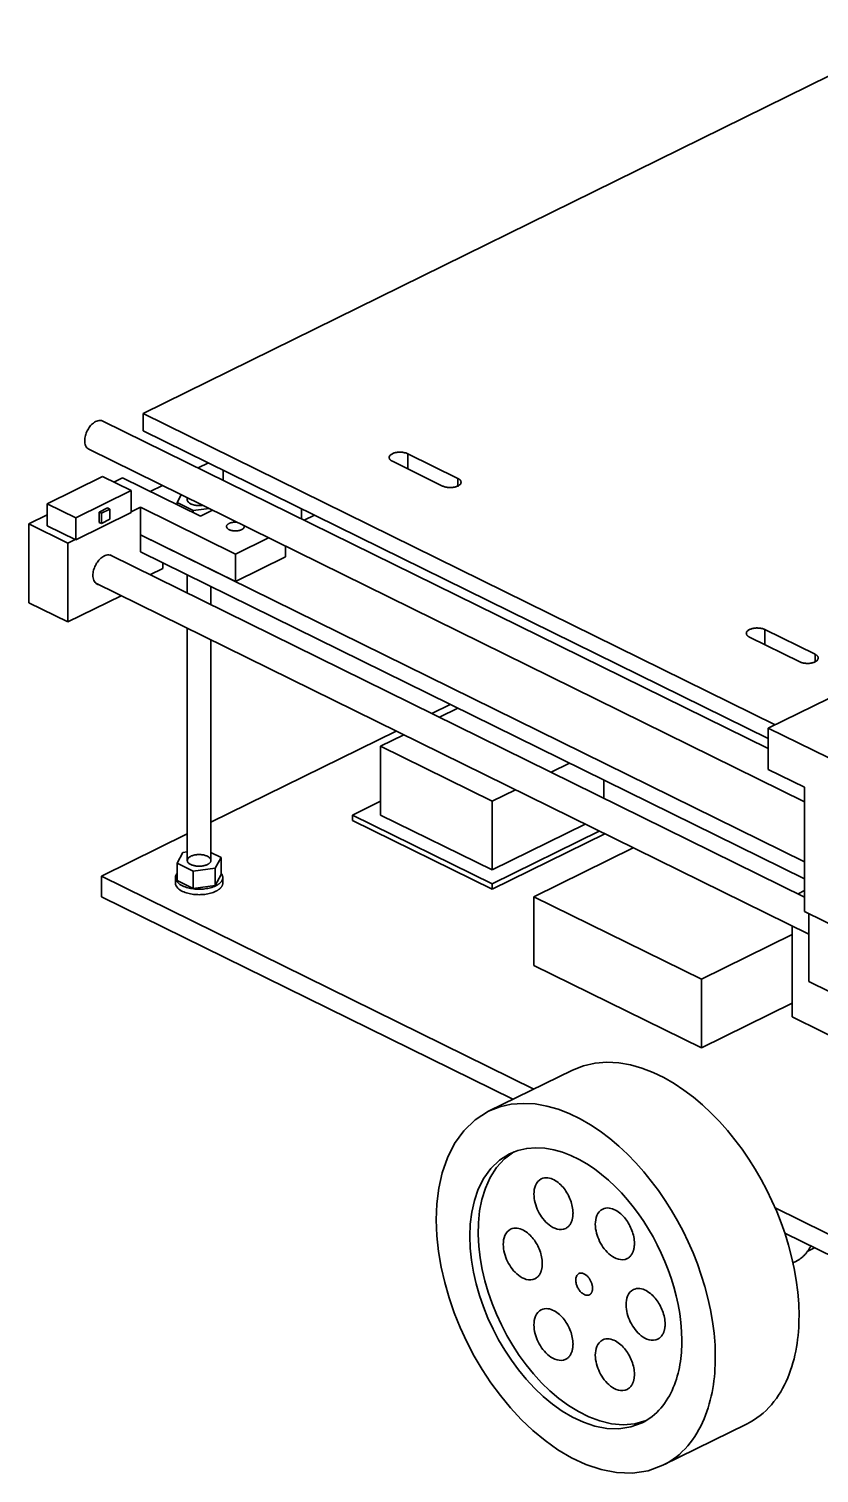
# Model space of a CAD drawing. Header units: millimetres. Extents: x 2065 to 9328, y -1428 to 511.
# Drawn here: x 3272.3 to 3472.6, y 144.5 to 510.5 of the extents above; entities that cross this region are included whole.
import ezdxf

# ---------------------------------------------------------------- set-up
doc = ezdxf.new("R2010")
doc.units = ezdxf.units.MM
doc.layers.add('2D-VISIBLE', color=7, linetype='Continuous', lineweight=35)

msp = doc.modelspace()

# ---------------------------------------------------------------- linework, layer by layer
at = {"layer": '2D-VISIBLE'}
for p, q in [((3301.3, 413.04), (3499.29, 510.52)), ((3459.69, 328.11), (3291.05, 411.14)), ((3301.3, 408.69), (3301.3, 413.04)), ((3301.3, 413.04), (3461.46, 334.18)), ((3301.3, 408.69), (3459.69, 330.7)), ((3468.89, 314.66), (3287.51, 403.97)), ((3381.03, 396.59), (3368.3, 402.85)), ((3368.3, 399.02), (3368.3, 402.85)), ((3315.2, 399.25), (3317.83, 400.55)), ((3364.41, 400.94), (3377.14, 394.67)), ((3290.98, 397.08), (3276.98, 390.18)), ((3290.98, 397.08), (3298.19, 393.52)), ((3296, 396.76), (3293.81, 395.68)), ((3296, 396.76), (3315.8, 387.01)), ((3321.56, 396.12), (3321.56, 398.71)), ((3381.03, 394.67), (3381.03, 396.59)), ((3298.19, 393.52), (3284.19, 386.63)), ((3298.19, 387.95), (3298.19, 393.52)), ((3303.07, 393.28), (3306.14, 394.79)), ((3310.94, 392.43), (3309.87, 390.46)), ((3312.44, 391.69), (3312.44, 391.19)), ((3276.98, 384.61), (3276.98, 390.18)), ((3276.98, 390.18), (3284.19, 386.63)), ((3292.25, 389.12), (3290.13, 388.08)), ((3290.13, 385.46), (3290.13, 388.08)), ((3290.13, 388.08), (3290.69, 387.8)), ((3292.82, 388.84), (3290.69, 387.8)), ((3292.25, 389.12), (3292.82, 388.84)), ((3292.82, 386.23), (3292.82, 388.84)), ((3300.59, 389.28), (3298.19, 388.09)), ((3324.64, 377.44), (3300.59, 389.28)), ((3300.59, 382.31), (3300.59, 389.28)), ((3309.87, 389.93), (3309.87, 390.46)), ((3309.87, 390.46), (3313.95, 388.45)), ((3313.95, 388.45), (3317.96, 388.97)), ((3313.95, 387.92), (3313.95, 388.45)), ((3318.87, 388.53), (3315.8, 387.01)), ((3341.36, 386.37), (3341.36, 388.96)), ((3276.98, 387.4), (3272.31, 385.1)), ((3272.31, 365.08), (3272.31, 385.1)), ((3272.31, 385.1), (3282.21, 380.22)), ((3276.98, 384.61), (3284.19, 381.06)), ((3298.19, 387.95), (3284.19, 381.06)), ((3284.19, 381.06), (3284.19, 386.63)), ((3290.13, 385.46), (3290.69, 385.19)), ((3290.69, 385.19), (3290.69, 387.8)), ((3292.82, 386.23), (3290.69, 385.19)), ((3342.07, 386.02), (3344.7, 387.32)), ((3284.05, 381.13), (3282.21, 380.22)), ((3300.59, 382.31), (3468.89, 299.45)), ((3300.59, 377.96), (3300.59, 382.31)), ((3300.59, 382.31), (3324.64, 370.48)), ((3333.01, 381.56), (3324.64, 377.44)), ((3282.21, 360.21), (3282.21, 380.22)), ((3468.89, 290.51), (3292.82, 377.2)), ((3300.59, 377.96), (3468.89, 295.1)), ((3324.64, 370.48), (3324.64, 377.44)), ((3337.36, 376.74), (3337.36, 379.42)), ((3306.25, 373.78), (3303, 372.18)), ((3306.25, 373.78), (3306.25, 375.18)), ((3337.36, 376.74), (3324.64, 370.48)), ((3469.95, 281.07), (3289.28, 370.02)), ((3312.44, 372.13), (3312.44, 367.53)), ((3295.71, 366.85), (3282.21, 360.21)), ((3318.44, 369.17), (3318.44, 364.58)), ((3272.31, 365.08), (3282.21, 360.21)), ((3312.44, 358.62), (3312.44, 299.8)), ((3318.44, 355.66), (3318.44, 299.8)), ((3454.92, 356.38), (3467.65, 350.11)), ((3471.54, 352.02), (3458.81, 358.29)), ((3458.81, 354.46), (3458.81, 358.29)), ((3471.54, 350.11), (3471.54, 352.02)), ((3478.79, 342.71), (3459.69, 333.31)), ((3374.42, 337.02), (3379.08, 339.32)), ((3376.36, 336.06), (3381.03, 338.36)), ((3459.69, 322.87), (3459.69, 333.31)), ((3459.69, 333.31), (3478.79, 323.91)), ((3318.44, 309.46), (3365.36, 332.56)), ((3361.41, 328.7), (3367.31, 331.6)), ((3361.41, 311.29), (3361.41, 328.7)), ((3361.41, 328.7), (3389.69, 314.77)), ((3404.65, 322.14), (3409.31, 324.43)), ((3459.69, 322.87), (3468.89, 318.34)), ((3417.97, 315.57), (3417.97, 320.17)), ((3354.33, 311.29), (3361.41, 314.77)), ((3389.69, 314.77), (3395.59, 317.68)), ((3389.69, 297.36), (3389.69, 314.77)), ((3468.89, 286.83), (3468.89, 318.34)), ((3354.33, 309.9), (3354.33, 311.29)), ((3354.33, 311.29), (3389.69, 293.88)), ((3361.41, 311.29), (3389.69, 297.36)), ((3354.33, 309.9), (3389.69, 292.49)), ((3389.69, 297.36), (3413.27, 308.97)), ((3290.69, 295.8), (3312.44, 306.51)), ((3389.69, 293.88), (3416.8, 307.23)), ((3389.69, 292.49), (3418.22, 306.54)), ((3311.36, 301.81), (3309.87, 299.06)), ((3312.44, 301.95), (3311.36, 301.81)), ((3321.02, 300.54), (3318.44, 301.81)), ((3319.53, 297.79), (3321.02, 300.54)), ((3321.02, 296.18), (3321.02, 300.54)), ((3400.3, 290.57), (3425.47, 302.97)), ((3309.87, 294.71), (3309.87, 299.06)), ((3309.87, 299.06), (3313.95, 297.05)), ((3313.95, 297.05), (3319.53, 297.79)), ((3313.95, 292.7), (3313.95, 297.05)), ((3319.53, 293.44), (3319.53, 297.79)), ((3290.69, 290.57), (3290.69, 295.8)), ((3290.69, 295.8), (3400.27, 241.85)), ((3309.44, 295.45), (3309.44, 294.06)), ((3309.87, 294.71), (3313.95, 292.7)), ((3313.95, 292.7), (3319.53, 293.44)), ((3319.53, 293.44), (3321.02, 296.18)), ((3321.44, 295.45), (3321.44, 294.06)), ((3389.69, 292.49), (3389.69, 293.88)), ((3290.69, 290.57), (3394.97, 239.24)), ((3400.3, 273.17), (3400.3, 290.57)), ((3400.3, 290.57), (3442.72, 269.69)), ((3467.23, 291.32), (3468.89, 292.14)), ((3468.89, 286.83), (3478.79, 281.96)), ((3469.95, 269.08), (3469.95, 286.31)), ((3465.7, 260.11), (3465.7, 283.16)), ((3442.72, 269.69), (3465.7, 281)), ((3400.3, 273.17), (3442.72, 252.28)), ((3442.72, 252.28), (3442.72, 269.69)), ((3469.95, 269.08), (3522.98, 242.96)), ((3442.72, 252.28), (3465.7, 263.59)), ((3465.7, 260.11), (3482.15, 252.01)), ((3410.03, 246.65), (3388.82, 236.21)), ((3461.41, 211.74), (3573.54, 156.53)), ((3463.86, 205.31), (3573.54, 151.31)), ((3469.68, 200.78), (3471.37, 201.62)), ((3465.94, 197.83), (3466.8, 198.25)), ((3454.2, 156.94), (3432.99, 146.49))]:
    msp.add_line(p, q, dxfattribs=at)
for points in [[(3291.05, 411.14), (3290.75, 411.25), (3290.43, 411.3), (3290.11, 411.29), (3289.79, 411.23), (3289.49, 411.13), (3289.2, 410.99), (3288.92, 410.83), (3288.66, 410.64), (3288.41, 410.44), (3288.18, 410.22), (3287.96, 409.98), (3287.75, 409.73), (3287.56, 409.47), (3287.38, 409.2), (3287.22, 408.93), (3287.07, 408.64), (3286.94, 408.35), (3286.82, 408.05), (3286.71, 407.75), (3286.62, 407.44), (3286.55, 407.12), (3286.5, 406.81), (3286.46, 406.49), (3286.45, 406.17), (3286.46, 405.85), (3286.5, 405.53), (3286.57, 405.21), (3286.68, 404.91), (3286.82, 404.62), (3287.01, 404.36), (3287.24, 404.14), (3287.51, 403.97)], [(3363.61, 401.9), (3363.63, 402.06), (3363.68, 402.22), (3363.77, 402.36), (3363.88, 402.48), (3364, 402.6), (3364.13, 402.7), (3364.28, 402.78), (3364.42, 402.86), (3364.57, 402.93), (3364.73, 402.99), (3364.89, 403.04), (3365.05, 403.09), (3365.21, 403.13), (3365.37, 403.16), (3365.53, 403.19), (3365.7, 403.21), (3365.86, 403.23), (3366.03, 403.24), (3366.2, 403.25), (3366.36, 403.25), (3366.53, 403.25), (3366.69, 403.24), (3366.86, 403.23), (3367.02, 403.21), (3367.19, 403.19), (3367.35, 403.16), (3367.52, 403.12), (3367.68, 403.08), (3367.84, 403.04), (3367.99, 402.98), (3368.15, 402.92), (3368.3, 402.85)], [(3364.41, 400.94), (3364.37, 400.96), (3364.34, 400.98), (3364.3, 401), (3364.27, 401.02), (3364.23, 401.04), (3364.19, 401.06), (3364.16, 401.08), (3364.13, 401.1), (3364.09, 401.13), (3364.06, 401.15), (3364.03, 401.18), (3363.99, 401.2), (3363.96, 401.23), (3363.93, 401.26), (3363.9, 401.29), (3363.87, 401.31), (3363.84, 401.34), (3363.82, 401.37), (3363.79, 401.41), (3363.77, 401.44), (3363.74, 401.47), (3363.72, 401.51), (3363.7, 401.54), (3363.68, 401.58), (3363.66, 401.62), (3363.65, 401.66), (3363.64, 401.69), (3363.63, 401.73), (3363.62, 401.77), (3363.61, 401.82), (3363.61, 401.86), (3363.61, 401.9)], [(3381.83, 395.63), (3381.81, 395.47), (3381.76, 395.31), (3381.67, 395.17), (3381.56, 395.04), (3381.44, 394.93), (3381.3, 394.83), (3381.16, 394.74), (3381.02, 394.67), (3380.86, 394.6), (3380.71, 394.54), (3380.55, 394.49), (3380.39, 394.44), (3380.23, 394.4), (3380.07, 394.37), (3379.9, 394.34), (3379.74, 394.32), (3379.57, 394.3), (3379.41, 394.29), (3379.24, 394.28), (3379.08, 394.28), (3378.91, 394.28), (3378.74, 394.29), (3378.58, 394.3), (3378.41, 394.32), (3378.25, 394.34), (3378.08, 394.37), (3377.92, 394.4), (3377.76, 394.44), (3377.6, 394.49), (3377.44, 394.54), (3377.29, 394.6), (3377.14, 394.67)], [(3381.03, 396.59), (3381.06, 396.57), (3381.1, 396.55), (3381.14, 396.53), (3381.17, 396.51), (3381.21, 396.49), (3381.24, 396.47), (3381.28, 396.45), (3381.31, 396.42), (3381.35, 396.4), (3381.38, 396.38), (3381.41, 396.35), (3381.44, 396.32), (3381.48, 396.3), (3381.51, 396.27), (3381.54, 396.24), (3381.56, 396.21), (3381.59, 396.18), (3381.62, 396.15), (3381.65, 396.12), (3381.67, 396.09), (3381.69, 396.05), (3381.72, 396.02), (3381.74, 395.98), (3381.76, 395.95), (3381.77, 395.91), (3381.79, 395.87), (3381.8, 395.83), (3381.81, 395.79), (3381.82, 395.75), (3381.83, 395.71), (3381.83, 395.67), (3381.83, 395.63)], [(3312.58, 391.63), (3312.57, 391.61), (3312.56, 391.6), (3312.55, 391.59), (3312.55, 391.58), (3312.54, 391.56), (3312.53, 391.55), (3312.53, 391.54), (3312.52, 391.53), (3312.51, 391.51), (3312.51, 391.5), (3312.5, 391.49), (3312.5, 391.47), (3312.49, 391.46), (3312.49, 391.45), (3312.48, 391.43), (3312.48, 391.42), (3312.47, 391.4), (3312.47, 391.39), (3312.47, 391.38), (3312.46, 391.36), (3312.46, 391.35), (3312.46, 391.33), (3312.45, 391.32), (3312.45, 391.31), (3312.45, 391.29), (3312.45, 391.28), (3312.45, 391.26), (3312.45, 391.25), (3312.44, 391.23), (3312.44, 391.22), (3312.44, 391.21), (3312.44, 391.19)], [(3312.44, 391.19), (3312.46, 391.05), (3312.5, 390.92), (3312.56, 390.79), (3312.63, 390.67), (3312.73, 390.57), (3312.83, 390.47), (3312.94, 390.38), (3313.05, 390.3), (3313.17, 390.23), (3313.3, 390.16), (3313.42, 390.1), (3313.55, 390.04), (3313.69, 389.99), (3313.82, 389.95), (3313.95, 389.91), (3314.09, 389.87), (3314.23, 389.84), (3314.36, 389.81), (3314.5, 389.79), (3314.64, 389.77), (3314.78, 389.75), (3314.92, 389.74), (3315.06, 389.73), (3315.2, 389.72), (3315.34, 389.72), (3315.48, 389.71), (3315.63, 389.72), (3315.77, 389.72), (3315.91, 389.73), (3316.05, 389.74), (3316.19, 389.76), (3316.33, 389.78)], [(3325.03, 385.49), (3324.94, 385.5), (3324.84, 385.51), (3324.74, 385.51), (3324.64, 385.51), (3324.55, 385.51), (3324.45, 385.51), (3324.35, 385.5), (3324.26, 385.49), (3324.16, 385.49), (3324.06, 385.47), (3323.97, 385.46), (3323.87, 385.44), (3323.77, 385.43), (3323.68, 385.41), (3323.59, 385.38), (3323.49, 385.36), (3323.4, 385.33), (3323.31, 385.3), (3323.22, 385.26), (3323.13, 385.22), (3323.04, 385.18), (3322.95, 385.14), (3322.87, 385.09), (3322.79, 385.03), (3322.71, 384.98), (3322.64, 384.91), (3322.57, 384.84), (3322.51, 384.76), (3322.46, 384.68), (3322.42, 384.59), (3322.39, 384.5), (3322.39, 384.4)], [(3322.39, 384.4), (3322.4, 384.27), (3322.45, 384.14), (3322.52, 384.02), (3322.61, 383.92), (3322.71, 383.83), (3322.82, 383.75), (3322.93, 383.68), (3323.05, 383.61), (3323.18, 383.56), (3323.31, 383.51), (3323.43, 383.47), (3323.56, 383.43), (3323.7, 383.4), (3323.83, 383.37), (3323.96, 383.35), (3324.1, 383.33), (3324.23, 383.31), (3324.37, 383.3), (3324.51, 383.3), (3324.64, 383.29), (3324.78, 383.3), (3324.91, 383.3), (3325.05, 383.31), (3325.18, 383.33), (3325.32, 383.35), (3325.45, 383.37), (3325.59, 383.4), (3325.72, 383.43), (3325.85, 383.47), (3325.98, 383.51), (3326.1, 383.56), (3326.23, 383.62)], [(3326.23, 383.62), (3326.26, 383.63), (3326.29, 383.65), (3326.32, 383.67), (3326.35, 383.68), (3326.37, 383.7), (3326.4, 383.72), (3326.43, 383.73), (3326.46, 383.75), (3326.49, 383.77), (3326.51, 383.79), (3326.54, 383.81), (3326.57, 383.83), (3326.59, 383.86), (3326.62, 383.88), (3326.64, 383.9), (3326.67, 383.93), (3326.69, 383.95), (3326.71, 383.98), (3326.73, 384), (3326.75, 384.03), (3326.77, 384.06), (3326.79, 384.08), (3326.81, 384.11), (3326.82, 384.14), (3326.84, 384.17), (3326.85, 384.2), (3326.86, 384.24), (3326.87, 384.27), (3326.88, 384.3), (3326.88, 384.34), (3326.88, 384.37), (3326.89, 384.4)], [(3326.89, 384.4), (3326.89, 384.41), (3326.89, 384.41), (3326.89, 384.42), (3326.89, 384.43), (3326.88, 384.43), (3326.88, 384.44), (3326.88, 384.45), (3326.88, 384.45), (3326.88, 384.46), (3326.88, 384.46), (3326.88, 384.47), (3326.88, 384.48), (3326.88, 384.48), (3326.88, 384.49), (3326.88, 384.5), (3326.88, 384.5), (3326.88, 384.51), (3326.87, 384.51), (3326.87, 384.52), (3326.87, 384.53), (3326.87, 384.53), (3326.87, 384.54), (3326.87, 384.54), (3326.87, 384.55), (3326.86, 384.56), (3326.86, 384.56), (3326.86, 384.57), (3326.86, 384.57), (3326.86, 384.58), (3326.85, 384.59), (3326.85, 384.59), (3326.85, 384.6)], [(3293.19, 377.07), (3292.89, 377.18), (3292.56, 377.23), (3292.24, 377.22), (3291.92, 377.16), (3291.61, 377.05), (3291.32, 376.92), (3291.03, 376.75), (3290.77, 376.56), (3290.52, 376.35), (3290.28, 376.13), (3290.06, 375.89), (3289.85, 375.64), (3289.66, 375.38), (3289.48, 375.11), (3289.32, 374.83), (3289.17, 374.54), (3289.03, 374.24), (3288.91, 373.94), (3288.8, 373.63), (3288.71, 373.32), (3288.64, 373), (3288.58, 372.68), (3288.55, 372.36), (3288.54, 372.03), (3288.55, 371.7), (3288.59, 371.38), (3288.66, 371.06), (3288.77, 370.76), (3288.91, 370.47), (3289.1, 370.2), (3289.34, 369.98), (3289.61, 369.8)], [(3293.52, 376.85), (3293.51, 376.86), (3293.5, 376.87), (3293.49, 376.88), (3293.48, 376.88), (3293.47, 376.89), (3293.46, 376.9), (3293.45, 376.91), (3293.44, 376.91), (3293.43, 376.92), (3293.42, 376.93), (3293.41, 376.94), (3293.4, 376.94), (3293.39, 376.95), (3293.38, 376.96), (3293.37, 376.96), (3293.36, 376.97), (3293.35, 376.98), (3293.34, 376.98), (3293.33, 376.99), (3293.32, 377), (3293.31, 377), (3293.3, 377.01), (3293.29, 377.02), (3293.28, 377.02), (3293.27, 377.03), (3293.26, 377.03), (3293.25, 377.04), (3293.23, 377.05), (3293.22, 377.05), (3293.21, 377.06), (3293.2, 377.06), (3293.19, 377.07)], [(3289.61, 369.8), (3289.62, 369.8), (3289.63, 369.79), (3289.65, 369.79), (3289.66, 369.78), (3289.67, 369.78), (3289.68, 369.77), (3289.69, 369.77), (3289.7, 369.76), (3289.71, 369.76), (3289.73, 369.75), (3289.74, 369.75), (3289.75, 369.74), (3289.76, 369.74), (3289.77, 369.73), (3289.78, 369.73), (3289.79, 369.73), (3289.81, 369.72), (3289.82, 369.72), (3289.83, 369.71), (3289.84, 369.71), (3289.85, 369.71), (3289.87, 369.7), (3289.88, 369.7), (3289.89, 369.7), (3289.9, 369.69), (3289.91, 369.69), (3289.92, 369.69), (3289.94, 369.69), (3289.95, 369.68), (3289.96, 369.68), (3289.97, 369.68), (3289.99, 369.67)], [(3454.11, 357.33), (3454.14, 357.5), (3454.19, 357.65), (3454.28, 357.79), (3454.39, 357.92), (3454.51, 358.03), (3454.64, 358.13), (3454.78, 358.22), (3454.93, 358.3), (3455.08, 358.36), (3455.24, 358.43), (3455.4, 358.48), (3455.56, 358.52), (3455.72, 358.56), (3455.88, 358.6), (3456.04, 358.63), (3456.21, 358.65), (3456.37, 358.67), (3456.54, 358.68), (3456.71, 358.69), (3456.87, 358.69), (3457.04, 358.68), (3457.2, 358.68), (3457.37, 358.66), (3457.53, 358.65), (3457.7, 358.62), (3457.86, 358.59), (3458.03, 358.56), (3458.19, 358.52), (3458.35, 358.47), (3458.5, 358.42), (3458.66, 358.36), (3458.81, 358.29)], [(3454.92, 356.38), (3454.88, 356.39), (3454.85, 356.41), (3454.81, 356.43), (3454.77, 356.45), (3454.74, 356.47), (3454.7, 356.5), (3454.67, 356.52), (3454.64, 356.54), (3454.6, 356.56), (3454.57, 356.59), (3454.54, 356.61), (3454.5, 356.64), (3454.47, 356.67), (3454.44, 356.69), (3454.41, 356.72), (3454.38, 356.75), (3454.35, 356.78), (3454.33, 356.81), (3454.3, 356.84), (3454.28, 356.88), (3454.25, 356.91), (3454.23, 356.94), (3454.21, 356.98), (3454.19, 357.02), (3454.17, 357.05), (3454.16, 357.09), (3454.15, 357.13), (3454.13, 357.17), (3454.13, 357.21), (3454.12, 357.25), (3454.12, 357.29), (3454.11, 357.33)], [(3471.54, 352.02), (3471.57, 352.01), (3471.61, 351.99), (3471.65, 351.97), (3471.68, 351.95), (3471.72, 351.93), (3471.75, 351.9), (3471.79, 351.88), (3471.82, 351.86), (3471.86, 351.84), (3471.89, 351.81), (3471.92, 351.79), (3471.95, 351.76), (3471.98, 351.73), (3472.02, 351.71), (3472.05, 351.68), (3472.07, 351.65), (3472.1, 351.62), (3472.13, 351.59), (3472.16, 351.56), (3472.18, 351.52), (3472.2, 351.49), (3472.23, 351.46), (3472.25, 351.42), (3472.27, 351.38), (3472.28, 351.35), (3472.3, 351.31), (3472.31, 351.27), (3472.32, 351.23), (3472.33, 351.19), (3472.34, 351.15), (3472.34, 351.11), (3472.34, 351.07)], [(3472.34, 351.07), (3472.32, 350.9), (3472.26, 350.75), (3472.18, 350.6), (3472.07, 350.48), (3471.95, 350.37), (3471.81, 350.27), (3471.67, 350.18), (3471.53, 350.1), (3471.37, 350.03), (3471.22, 349.97), (3471.06, 349.92), (3470.9, 349.88), (3470.74, 349.84), (3470.58, 349.8), (3470.41, 349.77), (3470.25, 349.75), (3470.08, 349.73), (3469.92, 349.72), (3469.75, 349.71), (3469.59, 349.71), (3469.42, 349.72), (3469.25, 349.72), (3469.09, 349.74), (3468.92, 349.75), (3468.76, 349.78), (3468.59, 349.8), (3468.43, 349.84), (3468.27, 349.88), (3468.11, 349.93), (3467.95, 349.98), (3467.8, 350.04), (3467.65, 350.11)], [(3318.44, 299.8), (3318.41, 300.02), (3318.31, 300.23), (3318.18, 300.41), (3318.01, 300.56), (3317.83, 300.7), (3317.63, 300.81), (3317.43, 300.91), (3317.22, 300.99), (3317.01, 301.06), (3316.79, 301.12), (3316.57, 301.17), (3316.34, 301.21), (3316.12, 301.24), (3315.9, 301.26), (3315.67, 301.27), (3315.44, 301.28), (3315.22, 301.27), (3314.99, 301.26), (3314.77, 301.24), (3314.54, 301.21), (3314.32, 301.17), (3314.1, 301.12), (3313.88, 301.06), (3313.67, 300.99), (3313.46, 300.91), (3313.25, 300.81), (3313.06, 300.7), (3312.87, 300.56), (3312.71, 300.41), (3312.57, 300.23), (3312.48, 300.02), (3312.44, 299.8)], [(3309.87, 296.54), (3309.84, 296.51), (3309.82, 296.48), (3309.8, 296.45), (3309.78, 296.42), (3309.76, 296.39), (3309.73, 296.36), (3309.71, 296.33), (3309.69, 296.3), (3309.68, 296.26), (3309.66, 296.23), (3309.64, 296.2), (3309.62, 296.16), (3309.61, 296.13), (3309.59, 296.1), (3309.57, 296.06), (3309.56, 296.03), (3309.55, 295.99), (3309.53, 295.96), (3309.52, 295.92), (3309.51, 295.89), (3309.5, 295.85), (3309.49, 295.82), (3309.48, 295.78), (3309.47, 295.74), (3309.47, 295.71), (3309.46, 295.67), (3309.46, 295.63), (3309.45, 295.6), (3309.45, 295.56), (3309.45, 295.52), (3309.44, 295.49), (3309.44, 295.45)], [(3312.44, 299.8), (3312.47, 299.62), (3312.53, 299.45), (3312.62, 299.3), (3312.74, 299.16), (3312.87, 299.04), (3313.02, 298.93), (3313.17, 298.83), (3313.33, 298.75), (3313.5, 298.68), (3313.67, 298.61), (3313.84, 298.55), (3314.02, 298.5), (3314.19, 298.46), (3314.37, 298.42), (3314.55, 298.39), (3314.73, 298.37), (3314.91, 298.35), (3315.09, 298.33), (3315.27, 298.33), (3315.45, 298.32), (3315.63, 298.33), (3315.81, 298.33), (3315.99, 298.35), (3316.17, 298.37), (3316.35, 298.39), (3316.53, 298.42), (3316.71, 298.46), (3316.89, 298.51), (3317.06, 298.56), (3317.23, 298.61), (3317.4, 298.68), (3317.56, 298.76)], [(3317.56, 298.76), (3317.6, 298.78), (3317.64, 298.8), (3317.68, 298.82), (3317.72, 298.84), (3317.76, 298.86), (3317.8, 298.89), (3317.84, 298.91), (3317.88, 298.94), (3317.91, 298.96), (3317.95, 298.99), (3317.98, 299.02), (3318.02, 299.04), (3318.05, 299.07), (3318.09, 299.1), (3318.12, 299.13), (3318.15, 299.16), (3318.18, 299.2), (3318.21, 299.23), (3318.24, 299.27), (3318.27, 299.3), (3318.29, 299.34), (3318.32, 299.38), (3318.34, 299.41), (3318.36, 299.45), (3318.38, 299.5), (3318.4, 299.54), (3318.41, 299.58), (3318.42, 299.62), (3318.43, 299.67), (3318.44, 299.71), (3318.44, 299.76), (3318.44, 299.8)], [(3321.44, 295.45), (3321.44, 295.49), (3321.44, 295.52), (3321.44, 295.56), (3321.44, 295.6), (3321.43, 295.63), (3321.43, 295.67), (3321.42, 295.71), (3321.41, 295.74), (3321.41, 295.78), (3321.4, 295.82), (3321.39, 295.85), (3321.38, 295.89), (3321.36, 295.92), (3321.35, 295.96), (3321.34, 295.99), (3321.33, 296.03), (3321.31, 296.06), (3321.3, 296.1), (3321.28, 296.13), (3321.26, 296.16), (3321.25, 296.2), (3321.23, 296.23), (3321.21, 296.26), (3321.19, 296.3), (3321.17, 296.33), (3321.15, 296.36), (3321.13, 296.39), (3321.11, 296.42), (3321.09, 296.45), (3321.07, 296.48), (3321.04, 296.51), (3321.02, 296.54)], [(3309.44, 295.45), (3309.49, 295.09), (3309.61, 294.75), (3309.8, 294.44), (3310.04, 294.17), (3310.31, 293.92), (3310.6, 293.71), (3310.91, 293.52), (3311.23, 293.35), (3311.56, 293.2), (3311.89, 293.07), (3312.24, 292.95), (3312.59, 292.85), (3312.94, 292.76), (3313.29, 292.69), (3313.65, 292.63), (3314.01, 292.58), (3314.37, 292.54), (3314.73, 292.52), (3315.1, 292.5), (3315.46, 292.49), (3315.82, 292.5), (3316.18, 292.52), (3316.54, 292.54), (3316.9, 292.58), (3317.26, 292.63), (3317.62, 292.7), (3317.98, 292.77), (3318.33, 292.86), (3318.68, 292.96), (3319.02, 293.08), (3319.36, 293.21), (3319.69, 293.36)], [(3309.44, 294.06), (3309.49, 293.7), (3309.61, 293.36), (3309.8, 293.05), (3310.04, 292.77), (3310.31, 292.53), (3310.6, 292.31), (3310.91, 292.12), (3311.23, 291.95), (3311.56, 291.81), (3311.89, 291.67), (3312.24, 291.56), (3312.59, 291.46), (3312.94, 291.37), (3313.29, 291.3), (3313.65, 291.24), (3314.01, 291.19), (3314.37, 291.15), (3314.73, 291.12), (3315.1, 291.11), (3315.46, 291.1), (3315.82, 291.11), (3316.18, 291.12), (3316.54, 291.15), (3316.9, 291.19), (3317.26, 291.24), (3317.62, 291.3), (3317.98, 291.38), (3318.33, 291.47), (3318.68, 291.57), (3319.02, 291.68), (3319.36, 291.82), (3319.69, 291.97)], [(3319.69, 293.36), (3319.77, 293.4), (3319.85, 293.44), (3319.92, 293.48), (3320, 293.53), (3320.08, 293.57), (3320.16, 293.62), (3320.23, 293.67), (3320.31, 293.72), (3320.38, 293.77), (3320.45, 293.82), (3320.52, 293.88), (3320.59, 293.93), (3320.66, 293.99), (3320.73, 294.05), (3320.8, 294.11), (3320.86, 294.18), (3320.92, 294.24), (3320.98, 294.31), (3321.04, 294.38), (3321.09, 294.45), (3321.14, 294.52), (3321.19, 294.6), (3321.24, 294.68), (3321.28, 294.76), (3321.31, 294.84), (3321.35, 294.92), (3321.38, 295.01), (3321.4, 295.09), (3321.42, 295.18), (3321.43, 295.27), (3321.44, 295.36), (3321.44, 295.45)], [(3319.69, 291.97), (3319.77, 292.01), (3319.85, 292.05), (3319.92, 292.09), (3320, 292.14), (3320.08, 292.18), (3320.16, 292.23), (3320.23, 292.28), (3320.31, 292.33), (3320.38, 292.38), (3320.45, 292.43), (3320.52, 292.48), (3320.59, 292.54), (3320.66, 292.6), (3320.73, 292.66), (3320.8, 292.72), (3320.86, 292.78), (3320.92, 292.85), (3320.98, 292.92), (3321.04, 292.99), (3321.09, 293.06), (3321.14, 293.13), (3321.19, 293.21), (3321.24, 293.28), (3321.28, 293.36), (3321.31, 293.45), (3321.35, 293.53), (3321.38, 293.61), (3321.4, 293.7), (3321.42, 293.79), (3321.43, 293.88), (3321.44, 293.97), (3321.44, 294.06)], [(3410.03, 246.65), (3412.83, 247.77), (3415.77, 248.43), (3418.78, 248.67), (3421.79, 248.5), (3424.76, 247.98), (3427.66, 247.16), (3430.48, 246.07), (3433.19, 244.76), (3435.81, 243.26), (3438.32, 241.58), (3440.73, 239.76), (3443.03, 237.82), (3445.23, 235.75), (3447.33, 233.59), (3449.33, 231.33), (3451.24, 228.99), (3453.04, 226.57), (3454.75, 224.08), (3456.36, 221.53), (3457.88, 218.92), (3459.29, 216.25), (3460.61, 213.54), (3461.82, 210.78), (3462.93, 207.97), (3463.93, 205.12), (3464.82, 202.24), (3465.59, 199.32), (3466.24, 196.38), (3466.76, 193.4), (3467.15, 190.41), (3467.39, 187.4), (3467.47, 184.39)], [(3388.82, 236.21), (3391.62, 237.32), (3394.56, 237.99), (3397.56, 238.22), (3400.58, 238.06), (3403.55, 237.54), (3406.45, 236.72), (3409.26, 235.63), (3411.98, 234.32), (3414.6, 232.81), (3417.11, 231.14), (3419.51, 229.32), (3421.82, 227.37), (3424.02, 225.31), (3426.12, 223.14), (3428.12, 220.88), (3430.02, 218.54), (3431.83, 216.12), (3433.54, 213.64), (3435.15, 211.09), (3436.66, 208.48), (3438.08, 205.81), (3439.39, 203.09), (3440.61, 200.33), (3441.71, 197.52), (3442.71, 194.68), (3443.6, 191.79), (3444.38, 188.88), (3445.03, 185.93), (3445.55, 182.96), (3445.94, 179.97), (3446.18, 176.96), (3446.26, 173.94)], [(3432.99, 146.49), (3429.22, 145.11), (3425.25, 144.51), (3421.24, 144.64), (3417.29, 145.4), (3413.48, 146.68), (3409.84, 148.38), (3406.38, 150.42), (3403.1, 152.75), (3400, 155.32), (3397.09, 158.09), (3394.36, 161.04), (3391.8, 164.14), (3389.41, 167.37), (3387.2, 170.73), (3385.16, 174.19), (3383.29, 177.76), (3381.61, 181.41), (3380.11, 185.14), (3378.8, 188.94), (3377.69, 192.8), (3376.79, 196.72), (3376.12, 200.69), (3375.7, 204.68), (3375.55, 208.7), (3375.7, 212.72), (3376.19, 216.71), (3377.07, 220.63), (3378.38, 224.43), (3380.18, 228.02), (3382.53, 231.28), (3385.42, 234.07), (3388.82, 236.21)], [(3437.77, 178.12), (3437.71, 180.41), (3437.53, 182.7), (3437.23, 184.97), (3436.84, 187.23), (3436.34, 189.47), (3435.76, 191.69), (3435.08, 193.88), (3434.32, 196.04), (3433.48, 198.18), (3432.55, 200.28), (3431.56, 202.34), (3430.48, 204.37), (3429.33, 206.35), (3428.11, 208.29), (3426.81, 210.18), (3425.43, 212.02), (3423.99, 213.8), (3422.47, 215.51), (3420.87, 217.16), (3419.2, 218.73), (3417.45, 220.21), (3415.62, 221.59), (3413.71, 222.86), (3411.72, 224.01), (3409.66, 225), (3407.52, 225.83), (3405.31, 226.45), (3403.05, 226.85), (3400.77, 226.97), (3398.48, 226.79), (3396.25, 226.29), (3394.12, 225.44)], [(3394.12, 225.44), (3391.54, 223.81), (3389.34, 221.7), (3387.56, 219.22), (3386.19, 216.49), (3385.19, 213.6), (3384.52, 210.62), (3384.15, 207.59), (3384.03, 204.54), (3384.15, 201.48), (3384.47, 198.45), (3384.98, 195.43), (3385.66, 192.45), (3386.5, 189.52), (3387.5, 186.63), (3388.64, 183.79), (3389.92, 181.02), (3391.34, 178.31), (3392.89, 175.68), (3394.57, 173.13), (3396.38, 170.67), (3398.33, 168.31), (3400.41, 166.07), (3402.62, 163.96), (3404.97, 162.01), (3407.46, 160.24), (3410.09, 158.69), (3412.86, 157.4), (3415.76, 156.43), (3418.76, 155.85), (3421.81, 155.75), (3424.82, 156.21), (3427.69, 157.26)], [(3428.73, 157.82), (3425.86, 157.02), (3422.89, 156.77), (3419.93, 157.03), (3417.03, 157.72), (3414.23, 158.76), (3411.56, 160.09), (3409.03, 161.65), (3406.63, 163.42), (3404.36, 165.36), (3402.22, 167.43), (3400.21, 169.63), (3398.32, 171.95), (3396.57, 174.35), (3394.93, 176.85), (3393.42, 179.42), (3392.04, 182.06), (3390.79, 184.77), (3389.67, 187.53), (3388.69, 190.35), (3387.85, 193.21), (3387.17, 196.11), (3386.65, 199.05), (3386.31, 202.01), (3386.16, 204.99), (3386.22, 207.97), (3386.53, 210.94), (3387.1, 213.86), (3387.98, 216.71), (3389.2, 219.43), (3390.81, 221.94), (3392.81, 224.14), (3395.2, 225.92)], [(3402.15, 219.09), (3401.68, 218.79), (3401.27, 218.4), (3400.95, 217.94), (3400.69, 217.44), (3400.51, 216.91), (3400.39, 216.36), (3400.32, 215.8), (3400.3, 215.24), (3400.32, 214.67), (3400.38, 214.11), (3400.47, 213.56), (3400.6, 213.01), (3400.75, 212.47), (3400.93, 211.94), (3401.14, 211.42), (3401.38, 210.9), (3401.64, 210.41), (3401.93, 209.92), (3402.24, 209.45), (3402.57, 209), (3402.93, 208.56), (3403.31, 208.15), (3403.72, 207.76), (3404.15, 207.4), (3404.61, 207.08), (3405.1, 206.79), (3405.61, 206.55), (3406.14, 206.37), (3406.69, 206.27), (3407.25, 206.25), (3407.81, 206.33), (3408.34, 206.53)], [(3410.2, 210.37), (3410.18, 210.79), (3410.15, 211.21), (3410.1, 211.63), (3410.02, 212.05), (3409.93, 212.46), (3409.82, 212.87), (3409.7, 213.27), (3409.56, 213.67), (3409.4, 214.06), (3409.23, 214.45), (3409.05, 214.83), (3408.85, 215.21), (3408.64, 215.57), (3408.41, 215.93), (3408.18, 216.28), (3407.92, 216.61), (3407.66, 216.94), (3407.38, 217.26), (3407.08, 217.56), (3406.77, 217.85), (3406.45, 218.12), (3406.11, 218.38), (3405.76, 218.61), (3405.4, 218.82), (3405.02, 219.01), (3404.62, 219.16), (3404.22, 219.27), (3403.8, 219.35), (3403.38, 219.37), (3402.96, 219.34), (3402.55, 219.24), (3402.15, 219.09)], [(3408.34, 206.53), (3408.46, 206.59), (3408.58, 206.66), (3408.7, 206.74), (3408.81, 206.83), (3408.92, 206.92), (3409.02, 207.01), (3409.12, 207.11), (3409.22, 207.22), (3409.31, 207.32), (3409.39, 207.44), (3409.47, 207.55), (3409.54, 207.67), (3409.61, 207.79), (3409.68, 207.92), (3409.74, 208.04), (3409.8, 208.17), (3409.85, 208.3), (3409.9, 208.44), (3409.94, 208.57), (3409.98, 208.7), (3410.02, 208.84), (3410.05, 208.98), (3410.08, 209.11), (3410.1, 209.25), (3410.13, 209.39), (3410.15, 209.53), (3410.16, 209.67), (3410.17, 209.81), (3410.18, 209.95), (3410.19, 210.09), (3410.19, 210.23), (3410.2, 210.37)], [(3417.71, 211.43), (3417.23, 211.13), (3416.83, 210.74), (3416.5, 210.28), (3416.25, 209.78), (3416.07, 209.25), (3415.94, 208.7), (3415.87, 208.14), (3415.85, 207.58), (3415.87, 207.01), (3415.93, 206.46), (3416.03, 205.9), (3416.15, 205.35), (3416.31, 204.81), (3416.49, 204.28), (3416.7, 203.76), (3416.94, 203.25), (3417.2, 202.75), (3417.48, 202.26), (3417.79, 201.79), (3418.13, 201.34), (3418.49, 200.9), (3418.87, 200.49), (3419.28, 200.1), (3419.71, 199.74), (3420.17, 199.42), (3420.65, 199.13), (3421.16, 198.89), (3421.7, 198.72), (3422.25, 198.61), (3422.81, 198.59), (3423.37, 198.67), (3423.89, 198.87)], [(3425.75, 202.71), (3425.74, 203.13), (3425.71, 203.55), (3425.65, 203.97), (3425.58, 204.39), (3425.49, 204.8), (3425.38, 205.21), (3425.26, 205.61), (3425.12, 206.01), (3424.96, 206.41), (3424.79, 206.79), (3424.61, 207.17), (3424.41, 207.55), (3424.2, 207.91), (3423.97, 208.27), (3423.73, 208.62), (3423.48, 208.95), (3423.21, 209.28), (3422.93, 209.6), (3422.64, 209.9), (3422.33, 210.19), (3422.01, 210.46), (3421.67, 210.72), (3421.32, 210.95), (3420.95, 211.16), (3420.57, 211.35), (3420.18, 211.5), (3419.77, 211.61), (3419.36, 211.69), (3418.93, 211.71), (3418.51, 211.68), (3418.1, 211.58), (3417.71, 211.43)], [(3394.38, 206.33), (3393.9, 206.03), (3393.5, 205.64), (3393.17, 205.19), (3392.91, 204.69), (3392.73, 204.15), (3392.61, 203.6), (3392.54, 203.05), (3392.52, 202.48), (3392.54, 201.92), (3392.6, 201.36), (3392.69, 200.81), (3392.82, 200.26), (3392.97, 199.72), (3393.16, 199.18), (3393.37, 198.66), (3393.6, 198.15), (3393.86, 197.65), (3394.15, 197.17), (3394.46, 196.7), (3394.79, 196.24), (3395.15, 195.81), (3395.53, 195.4), (3395.94, 195.01), (3396.38, 194.65), (3396.83, 194.32), (3397.32, 194.04), (3397.83, 193.8), (3398.36, 193.62), (3398.91, 193.52), (3399.48, 193.5), (3400.03, 193.58), (3400.56, 193.77)], [(3402.42, 197.62), (3402.41, 198.04), (3402.37, 198.46), (3402.32, 198.88), (3402.25, 199.3), (3402.15, 199.71), (3402.05, 200.12), (3401.92, 200.52), (3401.78, 200.92), (3401.63, 201.31), (3401.46, 201.7), (3401.27, 202.08), (3401.07, 202.45), (3400.86, 202.82), (3400.64, 203.17), (3400.4, 203.52), (3400.14, 203.86), (3399.88, 204.19), (3399.6, 204.5), (3399.3, 204.81), (3399, 205.1), (3398.67, 205.37), (3398.34, 205.62), (3397.98, 205.86), (3397.62, 206.07), (3397.24, 206.25), (3396.84, 206.41), (3396.44, 206.52), (3396.02, 206.59), (3395.6, 206.62), (3395.18, 206.58), (3394.77, 206.49), (3394.38, 206.33)], [(3423.89, 198.87), (3424.02, 198.93), (3424.14, 199.01), (3424.26, 199.08), (3424.37, 199.17), (3424.48, 199.26), (3424.58, 199.35), (3424.68, 199.45), (3424.77, 199.56), (3424.86, 199.66), (3424.95, 199.78), (3425.03, 199.89), (3425.1, 200.01), (3425.17, 200.13), (3425.24, 200.26), (3425.3, 200.38), (3425.35, 200.51), (3425.41, 200.64), (3425.45, 200.78), (3425.5, 200.91), (3425.54, 201.04), (3425.57, 201.18), (3425.61, 201.32), (3425.64, 201.45), (3425.66, 201.59), (3425.68, 201.73), (3425.7, 201.87), (3425.72, 202.01), (3425.73, 202.15), (3425.74, 202.29), (3425.75, 202.43), (3425.75, 202.57), (3425.75, 202.71)], [(3470.43, 202.08), (3470.35, 201.93), (3470.28, 201.78), (3470.2, 201.63), (3470.12, 201.49), (3470.03, 201.34), (3469.95, 201.2), (3469.86, 201.05), (3469.77, 200.91), (3469.67, 200.77), (3469.57, 200.64), (3469.47, 200.5), (3469.37, 200.37), (3469.27, 200.24), (3469.16, 200.11), (3469.05, 199.98), (3468.94, 199.86), (3468.82, 199.74), (3468.7, 199.62), (3468.58, 199.5), (3468.46, 199.39), (3468.34, 199.27), (3468.21, 199.17), (3468.08, 199.06), (3467.95, 198.96), (3467.81, 198.86), (3467.67, 198.76), (3467.53, 198.67), (3467.39, 198.58), (3467.25, 198.49), (3467.1, 198.41), (3466.95, 198.33), (3466.8, 198.25)], [(3400.56, 193.77), (3400.68, 193.84), (3400.8, 193.91), (3400.92, 193.99), (3401.03, 194.07), (3401.14, 194.16), (3401.25, 194.26), (3401.34, 194.36), (3401.44, 194.46), (3401.53, 194.57), (3401.61, 194.68), (3401.69, 194.8), (3401.77, 194.92), (3401.84, 195.04), (3401.9, 195.16), (3401.96, 195.29), (3402.02, 195.42), (3402.07, 195.55), (3402.12, 195.68), (3402.16, 195.82), (3402.2, 195.95), (3402.24, 196.09), (3402.27, 196.22), (3402.3, 196.36), (3402.33, 196.5), (3402.35, 196.64), (3402.37, 196.78), (3402.38, 196.92), (3402.4, 197.06), (3402.41, 197.2), (3402.41, 197.34), (3402.42, 197.48), (3402.42, 197.62)], [(3411.7, 195.09), (3411.5, 194.96), (3411.32, 194.79), (3411.18, 194.59), (3411.07, 194.38), (3410.99, 194.15), (3410.94, 193.92), (3410.91, 193.68), (3410.9, 193.44), (3410.91, 193.19), (3410.94, 192.95), (3410.98, 192.72), (3411.03, 192.48), (3411.1, 192.25), (3411.18, 192.02), (3411.27, 191.8), (3411.37, 191.58), (3411.48, 191.37), (3411.6, 191.16), (3411.73, 190.96), (3411.88, 190.76), (3412.03, 190.58), (3412.2, 190.4), (3412.37, 190.23), (3412.56, 190.08), (3412.75, 189.94), (3412.96, 189.82), (3413.18, 189.71), (3413.41, 189.64), (3413.64, 189.59), (3413.88, 189.58), (3414.12, 189.62), (3414.35, 189.7)], [(3415.15, 191.35), (3415.14, 191.53), (3415.13, 191.71), (3415.1, 191.89), (3415.07, 192.07), (3415.03, 192.25), (3414.99, 192.42), (3414.93, 192.59), (3414.87, 192.77), (3414.81, 192.93), (3414.73, 193.1), (3414.65, 193.26), (3414.57, 193.42), (3414.48, 193.58), (3414.38, 193.73), (3414.28, 193.88), (3414.17, 194.03), (3414.06, 194.17), (3413.94, 194.3), (3413.81, 194.43), (3413.68, 194.56), (3413.54, 194.67), (3413.4, 194.78), (3413.25, 194.88), (3413.09, 194.97), (3412.93, 195.05), (3412.76, 195.12), (3412.58, 195.17), (3412.4, 195.2), (3412.22, 195.21), (3412.04, 195.19), (3411.87, 195.15), (3411.7, 195.09)], [(3414.35, 189.7), (3414.4, 189.73), (3414.45, 189.76), (3414.5, 189.8), (3414.55, 189.83), (3414.6, 189.87), (3414.64, 189.91), (3414.69, 189.95), (3414.73, 190), (3414.76, 190.04), (3414.8, 190.09), (3414.83, 190.14), (3414.87, 190.19), (3414.9, 190.25), (3414.92, 190.3), (3414.95, 190.35), (3414.97, 190.41), (3415, 190.46), (3415.02, 190.52), (3415.04, 190.58), (3415.05, 190.64), (3415.07, 190.69), (3415.08, 190.75), (3415.1, 190.81), (3415.11, 190.87), (3415.12, 190.93), (3415.12, 190.99), (3415.13, 191.05), (3415.14, 191.11), (3415.14, 191.17), (3415.14, 191.23), (3415.14, 191.29), (3415.15, 191.35)], [(3425.49, 191.02), (3425.01, 190.72), (3424.61, 190.33), (3424.28, 189.87), (3424.03, 189.37), (3423.84, 188.83), (3423.72, 188.29), (3423.65, 187.73), (3423.63, 187.16), (3423.65, 186.6), (3423.71, 186.04), (3423.8, 185.49), (3423.93, 184.94), (3424.09, 184.4), (3424.27, 183.87), (3424.48, 183.34), (3424.72, 182.83), (3424.98, 182.33), (3425.26, 181.85), (3425.57, 181.38), (3425.91, 180.93), (3426.26, 180.49), (3426.65, 180.08), (3427.05, 179.69), (3427.49, 179.33), (3427.95, 179), (3428.43, 178.72), (3428.94, 178.48), (3429.47, 178.3), (3430.03, 178.2), (3430.59, 178.18), (3431.15, 178.26), (3431.67, 178.46)], [(3433.53, 182.3), (3433.52, 182.72), (3433.49, 183.14), (3433.43, 183.56), (3433.36, 183.98), (3433.27, 184.39), (3433.16, 184.8), (3433.03, 185.2), (3432.89, 185.6), (3432.74, 185.99), (3432.57, 186.38), (3432.38, 186.76), (3432.19, 187.13), (3431.97, 187.5), (3431.75, 187.86), (3431.51, 188.2), (3431.26, 188.54), (3430.99, 188.87), (3430.71, 189.19), (3430.42, 189.49), (3430.11, 189.78), (3429.79, 190.05), (3429.45, 190.31), (3429.1, 190.54), (3428.73, 190.75), (3428.35, 190.93), (3427.96, 191.09), (3427.55, 191.2), (3427.13, 191.27), (3426.71, 191.3), (3426.29, 191.26), (3425.88, 191.17), (3425.49, 191.02)], [(3402.15, 185.92), (3401.68, 185.62), (3401.27, 185.23), (3400.95, 184.78), (3400.69, 184.27), (3400.51, 183.74), (3400.39, 183.19), (3400.32, 182.63), (3400.3, 182.07), (3400.32, 181.51), (3400.38, 180.95), (3400.47, 180.39), (3400.6, 179.84), (3400.75, 179.3), (3400.93, 178.77), (3401.14, 178.25), (3401.38, 177.74), (3401.64, 177.24), (3401.93, 176.75), (3402.24, 176.28), (3402.57, 175.83), (3402.93, 175.4), (3403.31, 174.98), (3403.72, 174.6), (3404.15, 174.24), (3404.61, 173.91), (3405.1, 173.62), (3405.61, 173.39), (3406.14, 173.21), (3406.69, 173.1), (3407.25, 173.08), (3407.81, 173.17), (3408.34, 173.36)], [(3410.2, 177.2), (3410.18, 177.63), (3410.15, 178.05), (3410.1, 178.47), (3410.02, 178.88), (3409.93, 179.3), (3409.82, 179.7), (3409.7, 180.11), (3409.56, 180.51), (3409.4, 180.9), (3409.23, 181.29), (3409.05, 181.67), (3408.85, 182.04), (3408.64, 182.4), (3408.41, 182.76), (3408.18, 183.11), (3407.92, 183.45), (3407.66, 183.78), (3407.38, 184.09), (3407.08, 184.4), (3406.77, 184.68), (3406.45, 184.96), (3406.11, 185.21), (3405.76, 185.45), (3405.4, 185.66), (3405.02, 185.84), (3404.62, 185.99), (3404.22, 186.11), (3403.8, 186.18), (3403.38, 186.2), (3402.96, 186.17), (3402.55, 186.08), (3402.15, 185.92)], [(3467.47, 184.39), (3467.46, 183.38), (3467.43, 182.38), (3467.38, 181.38), (3467.32, 180.38), (3467.22, 179.38), (3467.11, 178.38), (3466.98, 177.39), (3466.82, 176.39), (3466.64, 175.41), (3466.43, 174.43), (3466.2, 173.45), (3465.94, 172.48), (3465.66, 171.52), (3465.34, 170.56), (3465, 169.62), (3464.63, 168.69), (3464.23, 167.77), (3463.79, 166.86), (3463.32, 165.98), (3462.82, 165.11), (3462.29, 164.26), (3461.72, 163.43), (3461.12, 162.63), (3460.48, 161.85), (3459.81, 161.11), (3459.1, 160.39), (3458.36, 159.72), (3457.59, 159.08), (3456.79, 158.48), (3455.95, 157.92), (3455.09, 157.4), (3454.2, 156.94)], [(3431.67, 178.46), (3431.8, 178.52), (3431.92, 178.59), (3432.03, 178.67), (3432.15, 178.75), (3432.26, 178.84), (3432.36, 178.94), (3432.46, 179.04), (3432.55, 179.14), (3432.64, 179.25), (3432.73, 179.36), (3432.8, 179.48), (3432.88, 179.6), (3432.95, 179.72), (3433.01, 179.85), (3433.08, 179.97), (3433.13, 180.1), (3433.18, 180.23), (3433.23, 180.36), (3433.28, 180.5), (3433.32, 180.63), (3433.35, 180.77), (3433.38, 180.9), (3433.41, 181.04), (3433.44, 181.18), (3433.46, 181.32), (3433.48, 181.46), (3433.5, 181.6), (3433.51, 181.74), (3433.52, 181.88), (3433.52, 182.02), (3433.53, 182.16), (3433.53, 182.3)], [(3408.34, 173.36), (3408.46, 173.43), (3408.58, 173.5), (3408.7, 173.58), (3408.81, 173.66), (3408.92, 173.75), (3409.02, 173.85), (3409.12, 173.94), (3409.22, 174.05), (3409.31, 174.16), (3409.39, 174.27), (3409.47, 174.39), (3409.54, 174.5), (3409.61, 174.63), (3409.68, 174.75), (3409.74, 174.88), (3409.8, 175.01), (3409.85, 175.14), (3409.9, 175.27), (3409.94, 175.4), (3409.98, 175.54), (3410.02, 175.67), (3410.05, 175.81), (3410.08, 175.95), (3410.1, 176.09), (3410.13, 176.22), (3410.15, 176.36), (3410.16, 176.5), (3410.17, 176.64), (3410.18, 176.78), (3410.19, 176.92), (3410.19, 177.06), (3410.2, 177.2)], [(3417.71, 178.26), (3417.23, 177.96), (3416.83, 177.57), (3416.5, 177.12), (3416.25, 176.61), (3416.07, 176.08), (3415.94, 175.53), (3415.87, 174.97), (3415.85, 174.41), (3415.87, 173.85), (3415.93, 173.29), (3416.03, 172.73), (3416.15, 172.19), (3416.31, 171.64), (3416.49, 171.11), (3416.7, 170.59), (3416.94, 170.08), (3417.2, 169.58), (3417.48, 169.1), (3417.79, 168.63), (3418.13, 168.17), (3418.49, 167.74), (3418.87, 167.33), (3419.28, 166.94), (3419.71, 166.58), (3420.17, 166.25), (3420.65, 165.97), (3421.16, 165.73), (3421.7, 165.55), (3422.25, 165.44), (3422.81, 165.42), (3423.37, 165.51), (3423.89, 165.7)], [(3425.75, 169.54), (3425.74, 169.97), (3425.71, 170.39), (3425.65, 170.81), (3425.58, 171.22), (3425.49, 171.64), (3425.38, 172.04), (3425.26, 172.45), (3425.12, 172.85), (3424.96, 173.24), (3424.79, 173.63), (3424.61, 174.01), (3424.41, 174.38), (3424.2, 174.74), (3423.97, 175.1), (3423.73, 175.45), (3423.48, 175.79), (3423.21, 176.12), (3422.93, 176.43), (3422.64, 176.74), (3422.33, 177.02), (3422.01, 177.3), (3421.67, 177.55), (3421.32, 177.79), (3420.95, 178), (3420.57, 178.18), (3420.18, 178.33), (3419.77, 178.45), (3419.36, 178.52), (3418.93, 178.54), (3418.51, 178.51), (3418.1, 178.42), (3417.71, 178.26)], [(3427.69, 157.26), (3428.36, 157.61), (3429.02, 158), (3429.65, 158.43), (3430.26, 158.88), (3430.85, 159.37), (3431.41, 159.89), (3431.95, 160.43), (3432.46, 160.99), (3432.95, 161.58), (3433.4, 162.19), (3433.83, 162.82), (3434.24, 163.47), (3434.62, 164.13), (3434.98, 164.8), (3435.31, 165.49), (3435.61, 166.19), (3435.9, 166.9), (3436.16, 167.61), (3436.39, 168.34), (3436.61, 169.07), (3436.81, 169.81), (3436.98, 170.55), (3437.14, 171.3), (3437.28, 172.05), (3437.4, 172.8), (3437.5, 173.55), (3437.59, 174.31), (3437.65, 175.07), (3437.71, 175.83), (3437.74, 176.6), (3437.77, 177.36), (3437.77, 178.12)], [(3446.26, 173.94), (3446.25, 172.94), (3446.22, 171.94), (3446.17, 170.93), (3446.1, 169.93), (3446.01, 168.93), (3445.9, 167.94), (3445.76, 166.94), (3445.61, 165.95), (3445.43, 164.96), (3445.22, 163.98), (3444.99, 163), (3444.73, 162.03), (3444.44, 161.07), (3444.13, 160.12), (3443.79, 159.18), (3443.41, 158.24), (3443.01, 157.32), (3442.58, 156.42), (3442.11, 155.53), (3441.61, 154.66), (3441.08, 153.81), (3440.51, 152.98), (3439.91, 152.18), (3439.27, 151.41), (3438.6, 150.66), (3437.89, 149.95), (3437.15, 149.27), (3436.38, 148.63), (3435.57, 148.03), (3434.74, 147.47), (3433.88, 146.96), (3432.99, 146.49)], [(3423.89, 165.7), (3424.02, 165.77), (3424.14, 165.84), (3424.26, 165.92), (3424.37, 166), (3424.48, 166.09), (3424.58, 166.19), (3424.68, 166.29), (3424.77, 166.39), (3424.86, 166.5), (3424.95, 166.61), (3425.03, 166.73), (3425.1, 166.85), (3425.17, 166.97), (3425.24, 167.09), (3425.3, 167.22), (3425.35, 167.35), (3425.41, 167.48), (3425.45, 167.61), (3425.5, 167.74), (3425.54, 167.88), (3425.57, 168.01), (3425.61, 168.15), (3425.64, 168.29), (3425.66, 168.43), (3425.68, 168.56), (3425.7, 168.7), (3425.72, 168.84), (3425.73, 168.98), (3425.74, 169.12), (3425.75, 169.26), (3425.75, 169.4), (3425.75, 169.54)]]:
    msp.add_lwpolyline(points, dxfattribs=at)

doc.saveas('drawing.dxf')
